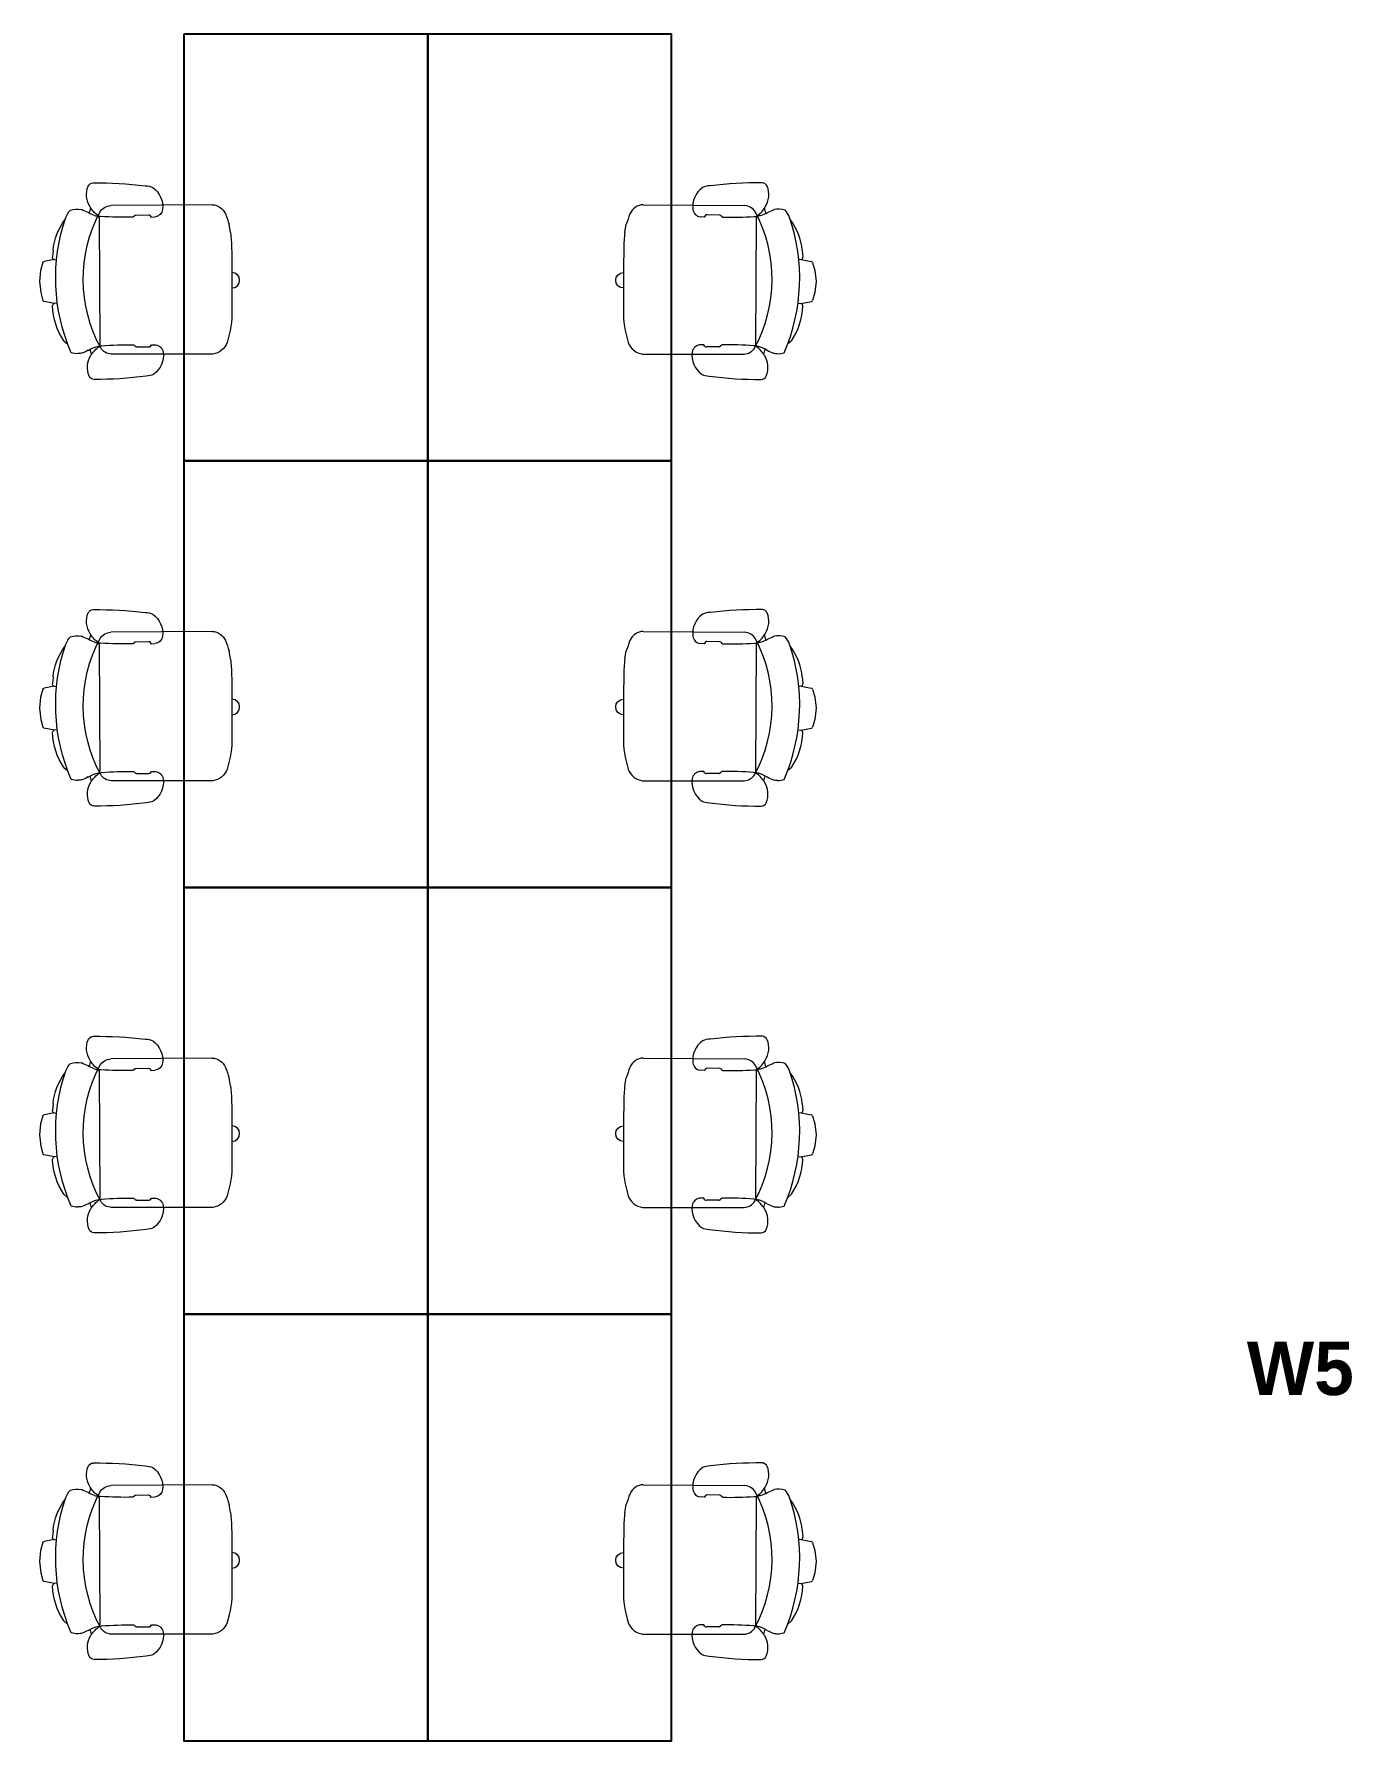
# Model space of a CAD drawing. Header units: inches. Extents: x 478327 to 492265, y -26791 to -22136.
# Drawn here: x 482231 to 482425.6, y -25004.1 to -24752.1 of the extents above; entities that cross this region are included whole.
import ezdxf

# ---------------------------------------------------------------- set-up
doc = ezdxf.new("R2010")
doc.units = ezdxf.units.IN
doc.header["$MEASUREMENT"] = 0
doc.layers.add('A-furniture', color=8, linetype='Continuous', lineweight=9)
doc.layers.add('I-ANNO-TEXT', color=7, linetype='Continuous', lineweight=18)
doc.layers.add('I-FURN', color=1, linetype='Continuous')
doc.styles.add('MICRO', font='')
doc.styles.get('MICRO').set_extended_font_data('MicrogrammaSSi', bold=True)

# ---------------------------------------------------------------- blocks, each defined once
blk = doc.blocks.new('A$C6A0E07C9')
at = {"layer": 'A-furniture'}
for p, q in [((-0.2138, 0.2718), (0.1182, 0.2876)), ((-0.0121, 0.2424), (-0.025, 0.2422)), ((-0.0115, 0.2426), (-0.0121, 0.2424)), ((-0.0112, 0.2428), (-0.0115, 0.2426)), ((-0.0079, 0.2484), (-0.0112, 0.2428)), ((0.0377, 0.2515), (-0.0033, 0.2499)), ((0.0418, 0.2505), (0.045, 0.2473)), ((0.045, 0.2473), (0.0464, 0.2461)), ((0.0464, 0.2461), (0.0478, 0.2453)), ((0.0478, 0.2453), (0.0485, 0.2451)), ((0.1585, 0.2497), (0.1792, -0.1667)), ((-0.2691, 0.1773), (-0.2664, 0.2046)), ((0.3146, 0.1213), (0.3056, 0.1197)), ((0.3131, 0.1211), (0.3466, 0.116)), ((0.3152, 0.1516), (0.3188, 0.1294)), ((0.3514, 0.1128), (0.36, 0.0876)), ((0.36, 0.0876), (0.3659, 0.0513)), ((-0.2907, 0.0196), (-0.2893, 0.0294)), ((-0.2883, 0.01), (-0.2907, 0.0196)), ((-0.2893, 0.0294), (-0.2841, 0.0379)), ((-0.2824, 0.002), (-0.2883, 0.01)), ((-0.2841, 0.0379), (-0.2762, 0.0438)), ((-0.2739, -0.003), (-0.2824, 0.002)), ((-0.2762, 0.0438), (-0.2666, 0.0462)), ((0.3636, 0.0146), (0.3576, -0.0113)), ((0.3659, 0.0513), (0.3636, 0.0146)), ((-0.2641, -0.0045), (-0.2739, -0.003)), ((0.3108, -0.0224), (0.3218, -0.0234)), ((0.3197, -0.023), (0.3546, -0.0146)), ((0.3546, -0.0146), (0.3564, -0.0132)), ((0.3564, -0.0132), (0.3576, -0.0113)), ((0.2962, -0.1472), (0.2839, -0.1595)), ((-0.1895, -0.2174), (0.1433, -0.1996)), ((0.0087, -0.176), (-0.0042, -0.1772)), ((0.0094, -0.1763), (0.0087, -0.176)), ((0.0097, -0.1764), (0.0094, -0.1763)), ((0.0135, -0.1816), (0.0097, -0.1764)), ((0.0591, -0.1802), (0.0183, -0.1827)), ((0.0631, -0.1788), (0.066, -0.1753)), ((0.066, -0.1753), (0.0673, -0.174)), ((0.0673, -0.174), (0.0686, -0.173)), ((0.0686, -0.173), (0.0692, -0.1728))]:
    blk.add_line(p, q, dxfattribs=at)
for centre, radius, start, end in [((0.0274, 0.2777), 0.0792, 129.4999, 189.1152), ((0.0065, 0.2825), 0.0635, 94.0792, 117.5938), ((0.2241, -0.8917), 1.2574, 92.3594, 100.1757), ((0.1721, 0.3454), 0.0192, 28.1256, 89.2436), ((0.1209, 0.3234), 0.0749, 330.3794, 24.513), ((0.117, 0.2414), 0.0463, 34.0902, 88.4441), ((0.1077, 0.3263), 0.0879, 309.6726, 333.0223), ((-0.9196, -0.0126), 1.143, 14.0931, 15.0056), ((0.2336, 0.2226), 0.0597, 72.5282, 107.7011), ((0.5941, -0.0351), 0.8932, 162.1203, 164.4323), ((-0.21, 0.2233), 0.0487, 94.526, 161.0109), ((-0.0222, 0.2712), 0.0292, 192.0047, 264.4409), ((-0.0038, 0.2437), 0.00623, 84.8455, 131.3174), ((0.0374, 0.2414), 0.0101, 64.5281, 88.6391), ((0.0007, 1.5534), 1.3091, 272.0899, 276.676), ((0.1493, 0.274), 0.0211, 279.8693, 313.3434), ((-0.2488, 0.0248), 0.4712, 334.5973, 30.9732), ((0.1704, 0.2449), 0.0129, 130.1366, 158.0173), ((0.1866, 0.1808), 0.0779, 100.0525, 108.2672), ((-1.1254, 2.7931), 2.8487, 297.1157, 298.0695), ((0.1951, 0.2221), 0.0806, 25.5198, 45.5387), ((-0.3014, 0.0263), 0.6141, 339.6108, 22.0467), ((0.1276, 0.1249), 0.1894, 8.0925, 40.8276), ((0.1816, 0.1421), 0.4521, 175.5289, 182.0991), ((72.2191, 3.6268), 72.5738, 182.765274, 182.924882), ((0.31, 0.1288), 0.0088, 301.088, 3.1667), ((0.3467, 0.1108), 0.00513, 22.8184, 91.0076), ((0.1162, -0.0378), 0.2107, 328.6962, 1.8079), ((0.3177, -0.0315), 0.00903, 2.1237, 63.3709), ((0.0809, -0.0616), 0.3414, 182.481, 200.7553), ((0.197, -0.1553), 0.0211, 212.6602, 229.0352), ((-0.1856, -0.1603), 0.0572, 202.8821, 266.1169), ((0.0516, -0.2073), 0.0792, 176.5782, 236.1936), ((0.0015, -0.2058), 0.0292, 101.2525, 173.6887), ((0.0171, -0.1766), 0.00623, 234.376, 280.848), ((0.0579, -0.1702), 0.0101, 277.0543, 301.1654), ((0.1515, -1.4793), 1.3091, 89.0174, 93.6036), ((0.138, -0.155), 0.0449, 276.7939, 330.1521), ((0.1724, -0.1915), 0.0211, 52.3501, 85.8241), ((0.1633, -0.2919), 0.1223, 63.0548, 80.6357), ((0.1362, -0.2476), 0.0879, 32.6712, 56.0209), ((-0.9196, -0.0126), 1.143, 350.6964, 351.6126), ((0.1491, -0.2435), 0.0749, 341.1805, 35.314), ((0.3239, 0.0551), 0.2601, 246.1539, 250.8174), ((0.249, -0.1528), 0.0392, 254.2998, 275.9911), ((0.2537, -0.1401), 0.0518, 269.3553, 293.3788), ((0.0312, -0.2142), 0.0635, 248.0997, 271.6142), ((0.1312, 0.9758), 1.2574, 265.5178, 273.334), ((0.2022, -0.2604), 0.0192, 276.4498, 337.5679)]:
    blk.add_arc(centre, radius, start, end, dxfattribs=at)

msp = doc.modelspace()

# ---------------------------------------------------------------- linework, layer by layer
at = {"layer": 'I-FURN', "elevation": 6.93}
for points in [[(482253.126, -24752.139), (482253.126, -24815.139), (482289.126, -24815.139), (482289.126, -24752.139)], [(482289.126, -24752.139), (482289.126, -24815.139), (482325.126, -24815.139), (482325.126, -24752.139)], [(482253.126, -24815.139), (482253.126, -24878.139), (482289.126, -24878.139), (482289.126, -24815.139)], [(482289.126, -24815.139), (482289.126, -24878.139), (482325.126, -24878.139), (482325.126, -24815.139)], [(482253.126, -24878.139), (482253.126, -24941.139), (482289.126, -24941.139), (482289.126, -24878.139)], [(482289.126, -24878.139), (482289.126, -24941.139), (482325.126, -24941.139), (482325.126, -24878.139)], [(482253.126, -24941.139), (482253.126, -25004.139), (482289.126, -25004.139), (482289.126, -24941.139)], [(482289.126, -24941.139), (482289.126, -25004.139), (482325.126, -25004.139), (482325.126, -24941.139)]]:
    msp.add_lwpolyline(points, close=True, dxfattribs=at)

# ---------------------------------------------------------------- block references
at = {"layer": 'A-furniture'}
for p, xscale, yscale, zscale, rotation in [((482248.344, -24790.07, 49.738), -44.99999999897784, 45, 45, 3.143472837721584), ((482329.907, -24790.07, 49.738), 44.99999999897928, 44.99999999897928, 44.99999999897928, 356.8565271622451), ((482248.344, -24853.07, 49.738), -44.99999999897784, 45, 45, 3.143472837721584), ((482329.907, -24853.07, 49.738), 44.99999999897928, 44.99999999897928, 44.99999999897928, 356.8565271622451), ((482248.344, -24916.07, 49.738), -44.99999999897784, 45, 45, 3.143472837721584), ((482329.907, -24916.07, 49.738), 44.99999999897928, 44.99999999897928, 44.99999999897928, 356.8565271622451), ((482248.344, -24979.07, 49.738), -44.99999999897784, 45, 45, 3.143472837721584), ((482329.907, -24979.07, 49.738), 44.99999999897928, 44.99999999897928, 44.99999999897928, 356.8565271622451)]:
    msp.add_blockref('A$C6A0E07C9', p, dxfattribs=dict(at, xscale=xscale, yscale=yscale, zscale=zscale, rotation=rotation))

# ---------------------------------------------------------------- texts
at = {"layer": 'I-ANNO-TEXT', "insert": (482410.111, -24945.205, 6.93), "char_height": 7.875, "attachment_point": 1, "style": 'MICRO'}
msp.add_mtext_dynamic_manual_height_columns('{\\fBahnschrift Light|b1|i0|c0|p34;W5}', width=7.40993, gutter_width=1.5, heights=[0], dxfattribs=at)

doc.saveas('drawing.dxf')
